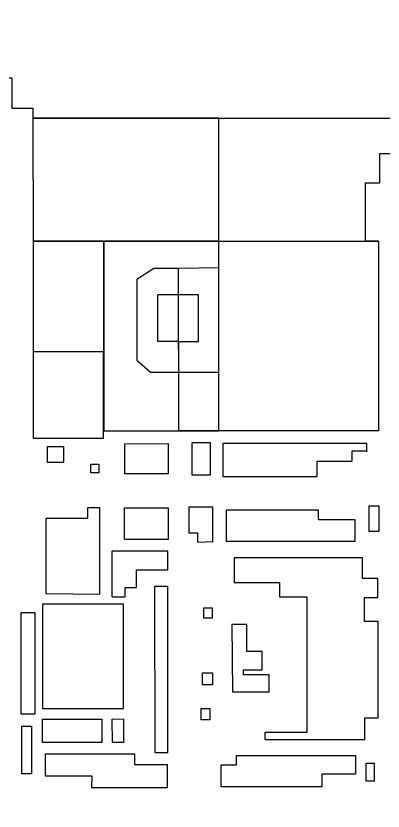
# Model space of a CAD drawing. Header units: millimetres. Extents: x 3191 to 879702, y -27549 to 222194.
# Drawn here: x 641030 to 641882, y 23642 to 25491 of the extents above; entities that cross this region are included whole.
import ezdxf

# ---------------------------------------------------------------- set-up
doc = ezdxf.new("R2010")
doc.units = ezdxf.units.MM
doc.header["$MEASUREMENT"] = 0
doc.layers.add('Krumbuster', color=112, linetype='Continuous')

msp = doc.modelspace()

# ---------------------------------------------------------------- linework, layer by layer
at = {"layer": 'Krumbuster'}
for points in [[(640423.22313, 26812.39484), (640423.51331, 25257.20627), (640857.10871, 25257.28717), (640857.09195, 25347.12488), (641020.76734, 25347.15542), (641020.78049, 25276.68029), (641069.55382, 25276.68939), (641069.55828, 25252.82442), (642723.40718, 25253.133), (642723.73142, 23515.34129), (641091.12681, 23515.03668), (641066.15942, 23463.84948), (640845.69561, 23463.80834), (640806.59774, 23497.48728), (640425.50832, 23497.41617), (640426.05511, 20566.88942)], [(641871.32448, 24967.01519), (641841.67976, 24967.00965), (641841.65444, 25102.72401), (641875.04217, 25102.73024), (641875.02941, 25171.16009), (641930.40435, 25171.17042), (641930.40983, 25141.84334), (641955.65426, 25141.84805), (641955.65912, 25115.7796), (642192.63108, 25115.82381), (642586.33465, 25115.89727), (642586.32644, 25159.91198), (642619.71426, 25159.9182), (642619.71077, 25178.65489), (642665.31363, 25178.6634), (642665.32989, 25091.49687), (642693.01737, 25091.50204), (642692.98721, 25253.12733)], [(641501.00293, 24526.44171), (641407.79074, 24526.42432), (641407.72028, 24904.04637), (641350.12632, 24904.03563), (641310.90043, 24878.14315), (641310.93549, 24690.2664), (641342.6591, 24662.71708), (641500.9775, 24662.74662), (641500.93232, 24904.89889), (641407.72028, 24904.04637)], [(641407.76531, 24662.72923), (641407.75207, 24733.70494), (641359.33977, 24733.69591), (641359.31936, 24843.08189), (641452.80526, 24843.09933), (641452.82583, 24732.8784), (641407.75222, 24732.86999)], [(641844.73575, 24477.85187), (641844.73225, 24496.58873), (641510.03996, 24496.52628), (641510.05425, 24419.94997), (641729.11073, 24419.99085), (641729.10405, 24455.83516), (641810.53777, 24455.85036), (641810.53337, 24479.47489), (641844.73544, 24479.48127)], [(641224.94261, 24146.92716), (641224.90521, 24347.32866), (641196.40339, 24347.32335), (641196.40795, 24322.88412), (641099.50188, 24322.86604), (641099.53441, 24148.53298), (641224.94261, 24146.92716)], [(641487.18261, 24269.2363), (641487.16772, 24349.07106), (641430.97842, 24349.06058), (641430.98952, 24289.5919), (641451.34795, 24289.5957), (641451.35205, 24267.60039), (641487.18261, 24269.2363)], [(641848.84199, 24292.92936), (641873.27207, 24292.93392), (641873.26113, 24351.5879), (641848.83105, 24351.58334), (641848.84199, 24292.92936)], [(641518.22552, 24270.05767), (641817.08712, 24270.11343), (641817.07785, 24319.80659), (641732.38682, 24319.79079), (641732.38272, 24341.78592), (641529.61293, 24341.74809), (641518.21214, 24341.74596), (641518.22552, 24270.05767)], [(641254.2599, 24140.41556), (641283.57607, 24140.42103), (641283.57197, 24162.41616), (641309.63075, 24162.42102), (641309.62315, 24203.15319), (641382.91339, 24203.16686), (641382.90534, 24246.34278), (641252.61145, 24246.31846), (641252.63121, 24140.41525), (641252.63121, 24140.41525)], [(641608.60465, 23808.98708), (641839.87617, 23809.03023), (641839.86674, 23859.53791), (641870.81161, 23859.54369), (641870.76996, 24082.7552), (641839.01075, 24082.74927), (641839.00026, 24138.9595), (641869.94513, 24138.96528), (641869.93692, 24182.95589), (641834.10605, 24182.9492), (641834.09709, 24231.01296), (641536.86427, 24230.9575), (641536.87491, 24173.93275), (641641.92428, 24173.95235), (641641.93051, 24140.55196), (641705.44876, 24140.56381), (641705.50759, 23825.29792), (641607.79078, 23825.27969), (641607.79382, 23808.98693)], [(641532.80426, 23919.69976), (641617.4952, 23919.71556), (641617.48791, 23958.81833), (641558.0414, 23958.80723), (641558.03912, 23971.02685), (641601.19894, 23971.0349), (641601.19103, 24013.39629), (641566.17452, 24013.38976), (641566.16281, 24076.11705), (641531.14638, 24076.11052), (641532.80426, 23919.69976)], [(641205.48243, 23697.24186), (641382.19344, 23697.27483), (641382.18356, 23750.22644), (641305.63592, 23750.21216), (641305.63136, 23774.65139), (641097.97557, 23774.61264), (641097.98499, 23724.10496), (641206.29176, 23724.12517), (641205.48243, 23697.24186)], [(641818.79861, 23729.10268), (641818.79085, 23770.64937), (641541.10203, 23770.59756), (641541.10598, 23749.41695), (641505.27521, 23749.41027), (641505.28448, 23699.71711), (641740.62774, 23699.76102), (641740.62227, 23729.0881), (641818.79861, 23729.10268)]]:
    msp.add_lwpolyline(points, dxfattribs=at)
for points in [[(641500.92074, 24966.94608), (641500.86739, 25252.9049), (641069.55828, 25252.82442), (641069.61163, 24966.8656)], [(641069.61163, 24966.8656), (641069.6595, 24710.33661), (641234.17434, 24710.36731), (641234.12648, 24966.8963)], [(641234.12648, 24966.8963), (641234.20867, 24526.39193), (641501.00293, 24526.44171), (641500.92074, 24966.94608)], [(641501.00293, 24526.44171), (641500.92074, 24966.94608), (641871.32448, 24967.01519), (641871.40667, 24526.51082)], [(641069.6595, 24710.33661), (641069.69696, 24509.51841), (641232.91671, 24509.54887), (641232.87924, 24710.36706)], [(641282.85307, 24426.42483), (641282.84, 24496.48389), (641383.00347, 24496.50258), (641383.01654, 24426.44351)], [(641439.20635, 24423.19538), (641439.19222, 24498.95699), (641480.72334, 24498.96474), (641480.73747, 24423.20313)], [(641103.59587, 24452.45896), (641103.58888, 24489.93233), (641140.234, 24489.93917), (641140.241, 24452.4658)], [(641203.76365, 24428.85312), (641203.75985, 24449.21903), (641222.48959, 24449.22252), (641222.49339, 24428.85661)], [(641282.06715, 24274.08675), (641282.05347, 24347.40444), (641383.03128, 24347.42328), (641383.04496, 24274.10559)], [(641352.86231, 23777.91882), (641352.79011, 24164.873), (641382.10619, 24164.87847), (641382.17839, 23777.92429)], [(641279.65453, 23881.0841), (641279.60932, 24123.36153), (641091.81721, 24123.32649), (641091.86242, 23881.04906)], [(641465.9967, 24090.7619), (641465.99214, 24115.20113), (641485.53623, 24115.20478), (641485.54079, 24090.76555)], [(641042.51319, 23867.99402), (641042.46919, 24103.79331), (641073.552, 24103.79911), (641073.59599, 23867.99982)], [(641462.76828, 23935.97963), (641462.76311, 23963.6773), (641486.37885, 23963.68171), (641486.38401, 23935.98403)], [(641460.34044, 23854.51501), (641460.33557, 23880.58347), (641479.87966, 23880.58711), (641479.88452, 23854.51866)], [(641091.87716, 23802.01748), (641091.86701, 23856.43265), (641229.14948, 23856.45826), (641229.15963, 23802.0431)], [(641253.76686, 23802.04769), (641253.75671, 23856.46285), (641279.65912, 23856.46769), (641279.66927, 23802.05252)], [(641043.83415, 23729.36483), (641043.8136, 23839.49096), (641065.83063, 23839.49507), (641065.85118, 23729.36893)], [(641842.96667, 23711.95434), (641842.95891, 23753.57994), (641861.72423, 23753.58344), (641861.732, 23711.95784)]]:
    msp.add_lwpolyline(points, close=True, dxfattribs=at)

doc.saveas('drawing.dxf')
